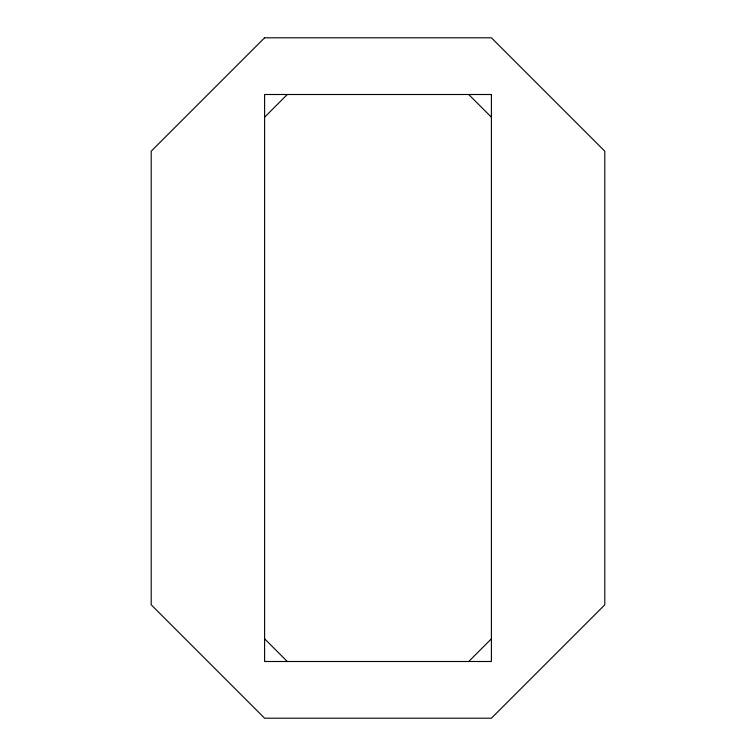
<?xml version="1.0" encoding="UTF-8"?>
<svg xmlns="http://www.w3.org/2000/svg" width="756" height="756" viewBox="0 0 756 756"><rect width="100%" height="100%" fill="white"/><g stroke="black" fill="none" stroke-linecap="round" stroke-linejoin="round"><path stroke-width="1.13" d="M264.6 117.18L287.28 94.5M468.72 661.5L491.4 638.82M468.72 94.5L491.4 117.18M264.6 638.82L287.28 661.5M264.6 37.8L151.2 151.2L151.2 604.8L264.6 718.2L491.4 718.2L604.8 604.8L604.8 151.2L491.4 37.8L264.6 37.8M491.4 94.5L264.6 94.5L264.6 661.5L491.4 661.5L491.4 94.5"/></g></svg>
